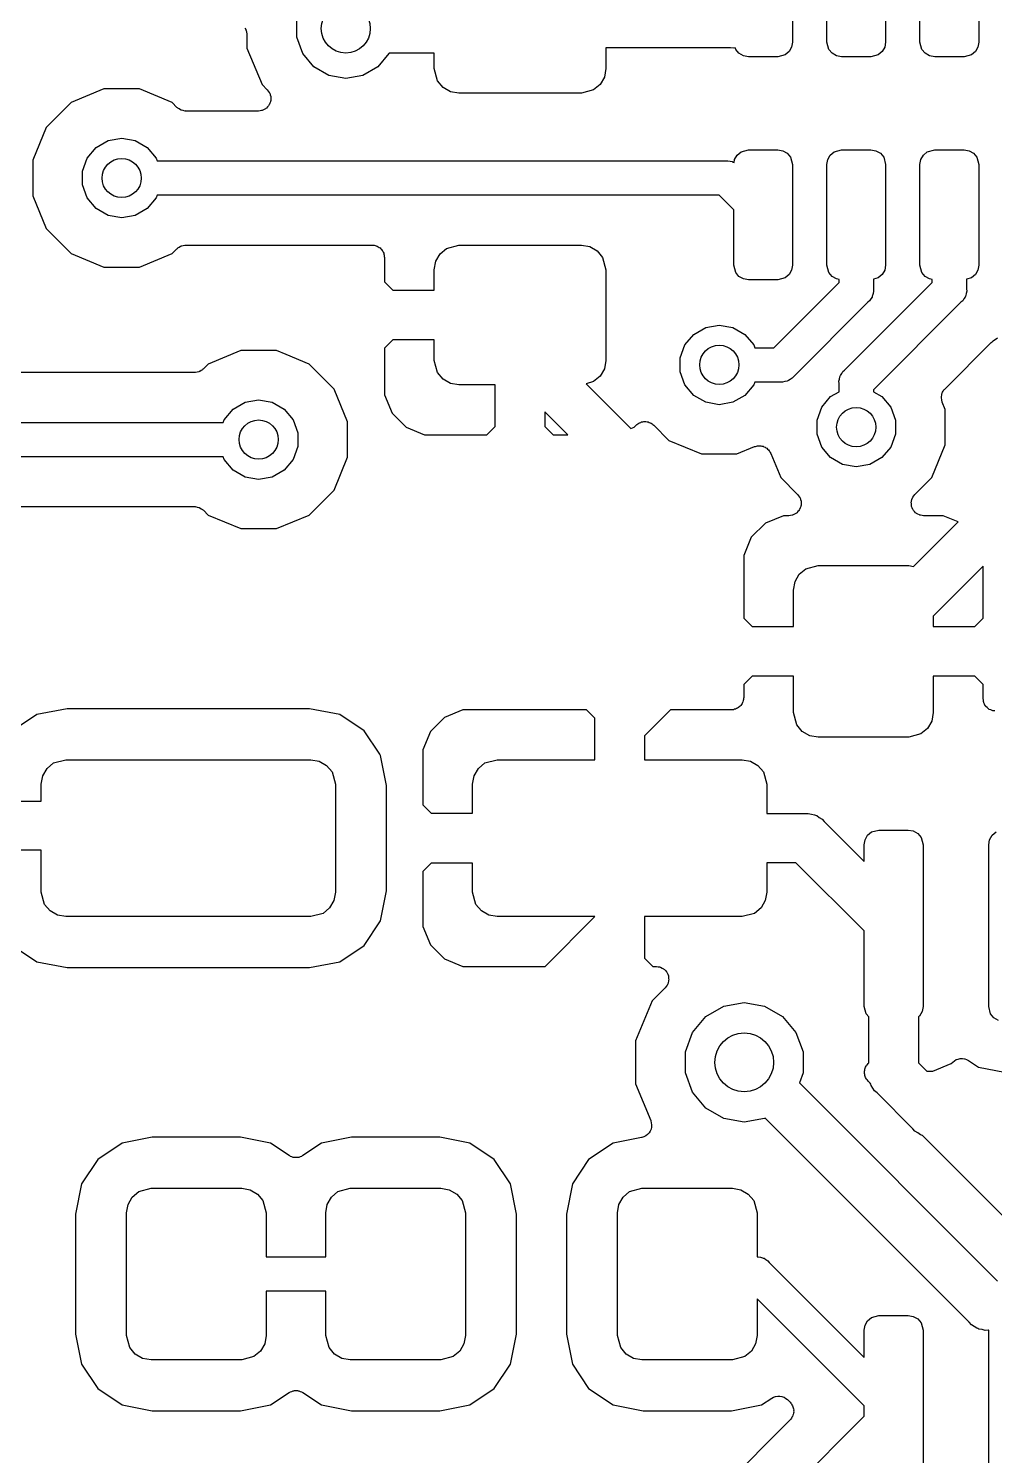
# Model space of a CAD drawing. Extents: x 51.7 to 143, y -96 to -37.9.
# Drawn here: x 69.15 to 79.01, y -81.48 to -66.93 of the extents above; entities that cross this region are included whole.
import ezdxf

# ---------------------------------------------------------------- set-up
doc = ezdxf.new("R2010")
doc.units = 0
doc.header["$MEASUREMENT"] = 0
doc.layers.add('BLACK', color=7, linetype='CONTINUOUS')

msp = doc.modelspace()

# ---------------------------------------------------------------- linework, layer by layer
at = {"layer": 'BLACK', "linetype": 'CONTINUOUS'}
for p, q in [((77.297, -67.066), (77.297, -66.041)), ((77.897, -66.041), (77.897, -67.066)), ((78.247, -67.066), (78.247, -66.041)), ((76.947, -66.5768), (76.947, -67.066)), ((78.847, -66.7285), (78.847, -67.066)), ((71.3606, -66.925), (71.3701, -66.9386)), ((71.89, -67.0172), (71.89, -66.8408)), ((71.3701, -66.9386), (71.3715, -66.944)), ((71.3715, -66.944), (71.3743, -66.9488)), ((71.3743, -66.9488), (71.3772, -66.9651)), ((71.3772, -66.9651), (71.3815, -66.9812)), ((71.3815, -66.9812), (71.381, -66.9867)), ((71.381, -66.9867), (71.382, -66.9922)), ((71.382, -66.9922), (71.382, -67.1295)), ((71.9503, -67.1829), (71.89, -67.0172)), ((76.947, -67.066), (76.938, -67.1173)), ((77.3171, -67.141), (77.297, -67.066)), ((77.897, -67.066), (77.888, -67.1173)), ((78.2671, -67.141), (78.247, -67.066)), ((78.847, -67.066), (78.838, -67.1173)), ((71.382, -67.1295), (71.5355, -67.5)), ((72.0636, -67.3179), (71.9503, -67.1829)), ((72.8297, -67.1829), (72.7164, -67.3179)), ((72.8311, -67.179), (72.8297, -67.1829)), ((73.293, -67.179), (72.8311, -67.179)), ((73.293, -67.3375), (73.293, -67.179)), ((76.3146, -67.125), (75.043, -67.125)), ((75.043, -67.125), (75.043, -67.3375)), ((76.3476, -67.1279), (76.3146, -67.125)), ((76.3625, -67.1239), (76.3476, -67.1279)), ((76.3671, -67.141), (76.3625, -67.1239)), ((76.4006, -67.1809), (76.3671, -67.141)), ((76.4457, -67.207), (76.4006, -67.1809)), ((76.497, -67.216), (76.4457, -67.207)), ((76.797, -67.216), (76.497, -67.216)), ((76.872, -67.1959), (76.797, -67.216)), ((76.9119, -67.1624), (76.872, -67.1959)), ((76.938, -67.1173), (76.9119, -67.1624)), ((77.3506, -67.1809), (77.3171, -67.141)), ((77.3957, -67.207), (77.3506, -67.1809)), ((77.447, -67.216), (77.3957, -67.207)), ((77.747, -67.216), (77.447, -67.216)), ((77.822, -67.1959), (77.747, -67.216)), ((77.8619, -67.1624), (77.822, -67.1959)), ((77.888, -67.1173), (77.8619, -67.1624)), ((78.3006, -67.1809), (78.2671, -67.141)), ((78.3457, -67.207), (78.3006, -67.1809)), ((78.397, -67.216), (78.3457, -67.207)), ((78.697, -67.216), (78.397, -67.216)), ((78.772, -67.1959), (78.697, -67.216)), ((78.8119, -67.1624), (78.772, -67.1959)), ((78.838, -67.1173), (78.8119, -67.1624)), ((72.2164, -67.4061), (72.0636, -67.3179)), ((72.7164, -67.3179), (72.5636, -67.4061)), ((73.3265, -67.4625), (73.293, -67.3375)), ((75.043, -67.3375), (75.0279, -67.423)), ((71.5355, -67.5), (71.5887, -67.5532)), ((72.39, -67.4367), (72.2164, -67.4061)), ((72.5636, -67.4061), (72.39, -67.4367)), ((73.3823, -67.529), (73.3265, -67.4625)), ((74.9845, -67.4982), (74.918, -67.554)), ((75.0279, -67.423), (74.9845, -67.4982)), ((69.9234, -67.545), (69.5897, -67.6832)), ((70.2846, -67.545), (69.9234, -67.545)), ((70.6183, -67.6832), (70.2846, -67.545)), ((71.5887, -67.5532), (71.5982, -67.5668)), ((71.5982, -67.5668), (71.6089, -67.5795)), ((71.6089, -67.5795), (71.6108, -67.5847)), ((71.6108, -67.5847), (71.614, -67.5893)), ((71.614, -67.5893), (71.6183, -67.6054)), ((71.6183, -67.6054), (71.6239, -67.6209)), ((71.6239, -67.6209), (71.6239, -67.6265)), ((71.6239, -67.6265), (71.6254, -67.6319)), ((71.6254, -67.6319), (71.6239, -67.6485)), ((71.6239, -67.6485), (71.6239, -67.6651)), ((73.4575, -67.5724), (73.3823, -67.529)), ((73.543, -67.5875), (73.4575, -67.5724)), ((74.793, -67.5875), (73.543, -67.5875)), ((74.918, -67.554), (74.793, -67.5875)), ((69.5897, -67.6832), (69.3342, -67.9387)), ((70.6679, -67.7328), (70.6183, -67.6832)), ((70.6725, -67.736), (70.6679, -67.7328)), ((70.6761, -67.7403), (70.6725, -67.736)), ((70.6904, -67.7486), (70.6761, -67.7403)), ((70.704, -67.7581), (70.6904, -67.7486)), ((70.7094, -67.7595), (70.704, -67.7581)), ((70.7143, -67.7623), (70.7094, -67.7595)), ((70.7306, -67.7652), (70.7143, -67.7623)), ((70.7466, -67.7695), (70.7306, -67.7652)), ((70.7522, -67.769), (70.7466, -67.7695)), ((70.7577, -67.77), (70.7522, -67.769)), ((71.4989, -67.77), (70.7577, -67.77)), ((71.5152, -67.7671), (71.4989, -67.77)), ((71.5317, -67.7657), (71.5152, -67.7671)), ((71.5368, -67.7633), (71.5317, -67.7657)), ((71.5423, -67.7623), (71.5368, -67.7633)), ((71.5567, -67.754), (71.5423, -67.7623)), ((71.5717, -67.747), (71.5567, -67.754)), ((71.5757, -67.7431), (71.5717, -67.747)), ((71.5805, -67.7403), (71.5757, -67.7431)), ((71.5912, -67.7276), (71.5805, -67.7403)), ((71.6029, -67.7158), (71.5912, -67.7276)), ((71.6053, -67.7108), (71.6029, -67.7158)), ((71.6089, -67.7065), (71.6053, -67.7108)), ((71.6145, -67.6909), (71.6089, -67.7065)), ((71.6215, -67.6759), (71.6145, -67.6909)), ((71.622, -67.6703), (71.6215, -67.6759)), ((71.6239, -67.6651), (71.622, -67.6703)), ((69.3342, -67.9387), (69.196, -68.2724)), ((69.8429, -68.1419), (69.9651, -68.0713)), ((69.9651, -68.0713), (70.104, -68.0468)), ((70.104, -68.0468), (70.2429, -68.0713)), ((70.2429, -68.0713), (70.3651, -68.1419)), ((69.7522, -68.2499), (69.8429, -68.1419)), ((70.3651, -68.1419), (70.4558, -68.2499)), ((76.356, -68.2647), (76.3821, -68.2196)), ((76.3821, -68.2196), (76.422, -68.1861)), ((76.422, -68.1861), (76.497, -68.166)), ((76.497, -68.166), (76.797, -68.166)), ((76.797, -68.166), (76.8483, -68.175)), ((76.8483, -68.175), (76.8934, -68.2011)), ((76.8934, -68.2011), (76.9269, -68.241)), ((77.306, -68.2647), (77.3321, -68.2196)), ((77.3321, -68.2196), (77.372, -68.1861)), ((77.372, -68.1861), (77.447, -68.166)), ((77.447, -68.166), (77.747, -68.166)), ((77.747, -68.166), (77.7983, -68.175)), ((77.7983, -68.175), (77.8434, -68.2011)), ((77.8434, -68.2011), (77.8769, -68.241)), ((78.256, -68.2647), (78.2821, -68.2196)), ((78.2821, -68.2196), (78.322, -68.1861)), ((78.322, -68.1861), (78.397, -68.166)), ((78.397, -68.166), (78.697, -68.166)), ((78.697, -68.166), (78.7483, -68.175)), ((78.7483, -68.175), (78.7934, -68.2011)), ((78.7934, -68.2011), (78.8269, -68.241)), ((69.196, -68.2724), (69.196, -68.6336)), ((69.704, -68.3825), (69.7522, -68.2499)), ((69.704, -68.5235), (69.704, -68.3825)), ((70.4558, -68.2499), (70.466, -68.278)), ((70.466, -68.278), (76.2639, -68.278)), ((76.2639, -68.278), (76.287, -68.276)), ((76.287, -68.276), (76.3094, -68.282)), ((76.3094, -68.282), (76.3323, -68.286)), ((76.3323, -68.286), (76.3391, -68.2899)), ((76.3391, -68.2899), (76.3466, -68.292)), ((76.3466, -68.292), (76.3507, -68.2948)), ((76.3507, -68.2948), (76.356, -68.2647)), ((76.9269, -68.241), (76.947, -68.316)), ((76.947, -68.316), (76.947, -69.341)), ((77.297, -68.316), (77.306, -68.2647)), ((77.297, -69.341), (77.297, -68.316)), ((77.8769, -68.241), (77.897, -68.316)), ((77.897, -68.316), (77.897, -69.341)), ((78.247, -68.316), (78.256, -68.2647)), ((78.247, -69.341), (78.247, -68.316)), ((78.8269, -68.241), (78.847, -68.316)), ((78.847, -68.316), (78.847, -69.341)), ((69.7522, -68.6561), (69.704, -68.5235)), ((69.196, -68.6336), (69.3342, -68.9673)), ((69.8429, -68.7641), (69.7522, -68.6561)), ((70.4558, -68.6561), (70.3651, -68.7641)), ((70.466, -68.628), (70.4558, -68.6561)), ((76.199, -68.628), (70.466, -68.628)), ((76.347, -68.776), (76.199, -68.628)), ((69.9651, -68.8347), (69.8429, -68.7641)), ((70.3651, -68.7641), (70.2429, -68.8347)), ((76.347, -69.341), (76.347, -68.776)), ((70.104, -68.8592), (69.9651, -68.8347)), ((70.2429, -68.8347), (70.104, -68.8592)), ((69.3342, -68.9673), (69.5897, -69.2228)), ((69.5897, -69.2228), (69.9234, -69.361)), ((70.2846, -69.361), (70.6183, -69.2228)), ((70.6183, -69.2228), (70.6679, -69.1732)), ((70.6679, -69.1732), (70.6725, -69.17)), ((70.6725, -69.17), (70.6761, -69.1657)), ((70.6761, -69.1657), (70.6904, -69.1574)), ((70.6904, -69.1574), (70.704, -69.1479)), ((70.704, -69.1479), (70.7094, -69.1465)), ((70.7094, -69.1465), (70.7143, -69.1437)), ((70.7143, -69.1437), (70.7306, -69.1408)), ((70.7306, -69.1408), (70.7466, -69.1365)), ((70.7466, -69.1365), (70.7522, -69.137)), ((70.7522, -69.137), (70.7577, -69.136)), ((70.7577, -69.136), (72.658, -69.136)), ((72.658, -69.136), (72.6689, -69.1379)), ((72.6689, -69.1379), (72.6801, -69.1379)), ((72.6801, -69.1379), (72.6905, -69.1417)), ((72.6905, -69.1417), (72.7014, -69.1437)), ((72.7014, -69.1437), (72.7111, -69.1492)), ((72.7111, -69.1492), (72.7215, -69.153)), ((72.7215, -69.153), (72.73, -69.1602)), ((72.73, -69.1602), (72.7396, -69.1657)), ((72.7396, -69.1657), (72.7468, -69.1742)), ((72.7468, -69.1742), (72.7553, -69.1814)), ((72.7553, -69.1814), (72.7608, -69.191)), ((72.7608, -69.191), (72.768, -69.1995)), ((72.768, -69.1995), (72.7718, -69.2099)), ((72.7718, -69.2099), (72.7773, -69.2196)), ((72.7773, -69.2196), (72.7793, -69.2305)), ((72.7793, -69.2305), (72.7831, -69.2409)), ((72.7831, -69.2409), (72.7831, -69.2521)), ((72.7831, -69.2521), (72.785, -69.263)), ((73.3081, -69.302), (73.3515, -69.2268)), ((73.3515, -69.2268), (73.418, -69.171)), ((73.418, -69.171), (73.543, -69.1375)), ((73.543, -69.1375), (74.793, -69.1375)), ((74.793, -69.1375), (74.8785, -69.1526)), ((74.8785, -69.1526), (74.9537, -69.196)), ((74.9537, -69.196), (75.0095, -69.2625)), ((69.9234, -69.361), (70.2846, -69.361)), ((72.785, -69.263), (72.785, -69.5116)), ((73.293, -69.3875), (73.3081, -69.302)), ((73.293, -69.596), (73.293, -69.3875)), ((75.0095, -69.2625), (75.043, -69.3875)), ((75.043, -69.3875), (75.043, -70.3125)), ((76.3671, -69.416), (76.347, -69.341)), ((76.938, -69.3923), (76.9119, -69.4374)), ((76.947, -69.341), (76.938, -69.3923)), ((77.3171, -69.416), (77.297, -69.341)), ((77.888, -69.3923), (77.8619, -69.4374)), ((77.897, -69.341), (77.888, -69.3923)), ((78.2671, -69.416), (78.247, -69.341)), ((78.838, -69.3923), (78.8119, -69.4374)), ((78.847, -69.341), (78.838, -69.3923)), ((72.785, -69.5116), (72.8694, -69.596)), ((76.4006, -69.4559), (76.3671, -69.416)), ((76.4457, -69.482), (76.4006, -69.4559)), ((76.497, -69.491), (76.4457, -69.482)), ((76.797, -69.491), (76.497, -69.491)), ((76.7575, -70.183), (77.422, -69.5185)), ((76.872, -69.4709), (76.797, -69.491)), ((76.9119, -69.4374), (76.872, -69.4709)), ((77.3506, -69.4559), (77.3171, -69.416)), ((77.3957, -69.482), (77.3506, -69.4559)), ((77.422, -69.4866), (77.3957, -69.482)), ((77.422, -69.5185), (77.422, -69.4866)), ((77.4787, -70.4119), (78.372, -69.5185)), ((77.822, -69.4709), (77.772, -69.4843)), ((77.772, -69.4843), (77.772, -69.5834)), ((77.8619, -69.4374), (77.822, -69.4709)), ((78.3006, -69.4559), (78.2671, -69.416)), ((78.3457, -69.482), (78.3006, -69.4559)), ((78.372, -69.4866), (78.3457, -69.482)), ((78.372, -69.5185), (78.372, -69.4866)), ((78.772, -69.4709), (78.722, -69.4843)), ((78.722, -69.4843), (78.722, -69.5834)), ((78.8119, -69.4374), (78.772, -69.4709)), ((72.8694, -69.596), (73.293, -69.596)), ((77.7447, -69.6851), (77.7331, -69.7052)), ((77.758, -69.6661), (77.7447, -69.6851)), ((77.7601, -69.6585), (77.758, -69.6661)), ((77.764, -69.6518), (77.7601, -69.6585)), ((77.768, -69.6289), (77.764, -69.6518)), ((77.774, -69.6065), (77.768, -69.6289)), ((77.772, -69.5834), (77.774, -69.6065)), ((78.6947, -69.6851), (78.6831, -69.7052)), ((78.7081, -69.6661), (78.6947, -69.6851)), ((78.7101, -69.6585), (78.7081, -69.6661)), ((78.714, -69.6518), (78.7101, -69.6585)), ((78.718, -69.6289), (78.714, -69.6518)), ((78.724, -69.6065), (78.718, -69.6289)), ((78.722, -69.5834), (78.724, -69.6065)), ((77.7153, -69.7201), (76.9591, -70.4763)), ((77.7331, -69.7052), (77.7153, -69.7201)), ((78.6653, -69.7201), (77.772, -70.6135)), ((78.6831, -69.7052), (78.6653, -69.7201)), ((75.9389, -70.0469), (76.0611, -69.9763)), ((76.0611, -69.9763), (76.2, -69.9518)), ((76.2, -69.9518), (76.3389, -69.9763)), ((76.3389, -69.9763), (76.4611, -70.0469)), ((72.8694, -70.104), (72.785, -70.1884)), ((73.293, -70.104), (72.8694, -70.104)), ((73.293, -70.3125), (73.293, -70.104)), ((75.8482, -70.1549), (75.9389, -70.0469)), ((76.4611, -70.0469), (76.5518, -70.1549)), ((78.9735, -70.1304), (78.9838, -70.1232)), ((78.9838, -70.1232), (78.9928, -70.1146)), ((78.9928, -70.1146), (79.0394, -70.0834)), ((71.3204, -70.212), (70.9867, -70.3502)), ((71.6816, -70.212), (71.3204, -70.212)), ((71.7808, -70.2531), (71.6816, -70.212)), ((72.0153, -70.3502), (71.7808, -70.2531)), ((71.7808, -70.2531), (71.7808, -70.2531)), ((72.785, -70.1884), (72.785, -70.6635)), ((75.8, -70.2875), (75.8482, -70.1549)), ((76.5518, -70.1549), (76.562, -70.183)), ((76.562, -70.183), (76.7575, -70.183)), ((78.5025, -70.6014), (78.9735, -70.1304)), ((70.9146, -70.4156), (70.901, -70.4251)), ((70.9289, -70.4073), (70.9146, -70.4156)), ((70.9325, -70.403), (70.9289, -70.4073)), ((70.9371, -70.3998), (70.9325, -70.403)), ((70.9867, -70.3502), (70.9371, -70.3998)), ((72.2708, -70.6057), (72.0153, -70.3502)), ((73.3265, -70.4375), (73.293, -70.3125)), ((75.0279, -70.398), (74.9845, -70.4732)), ((75.043, -70.3125), (75.0279, -70.398)), ((75.8, -70.4285), (75.8, -70.2875)), ((77.4609, -70.4268), (77.4787, -70.4119)), ((70.8473, -70.437), (66.189, -70.437)), ((70.8528, -70.436), (70.8473, -70.437)), ((70.8584, -70.4365), (70.8528, -70.436)), ((70.8744, -70.4322), (70.8584, -70.4365)), ((70.8907, -70.4293), (70.8744, -70.4322)), ((70.8956, -70.4265), (70.8907, -70.4293)), ((70.901, -70.4251), (70.8956, -70.4265)), ((73.3823, -70.504), (73.3265, -70.4375)), ((73.4575, -70.5474), (73.3823, -70.504)), ((73.543, -70.5625), (73.4575, -70.5474)), ((73.914, -70.5625), (73.543, -70.5625)), ((73.914, -70.9861), (73.914, -70.5625)), ((74.918, -70.529), (74.8404, -70.5498)), ((74.8404, -70.5498), (75.2975, -71.0069)), ((74.9845, -70.4732), (74.918, -70.529)), ((75.8482, -70.5611), (75.8, -70.4285)), ((75.9389, -70.6691), (75.8482, -70.5611)), ((76.5518, -70.5611), (76.4611, -70.6691)), ((76.562, -70.533), (76.5518, -70.5611)), ((76.8224, -70.533), (76.562, -70.533)), ((76.8455, -70.535), (76.8224, -70.533)), ((76.8679, -70.529), (76.8455, -70.535)), ((76.8908, -70.525), (76.8679, -70.529)), ((76.8975, -70.5211), (76.8908, -70.525)), ((76.9051, -70.519), (76.8975, -70.5211)), ((76.9241, -70.5057), (76.9051, -70.519)), ((76.9442, -70.4941), (76.9241, -70.5057)), ((76.9591, -70.4763), (76.9442, -70.4941)), ((77.42, -70.5255), (77.426, -70.5031)), ((77.422, -70.5486), (77.42, -70.5255)), ((77.422, -70.6322), (77.422, -70.5486)), ((77.426, -70.5031), (77.43, -70.4802)), ((77.43, -70.4802), (77.4339, -70.4735)), ((77.4339, -70.4735), (77.436, -70.4659)), ((77.436, -70.4659), (77.4493, -70.4469)), ((77.4493, -70.4469), (77.4609, -70.4268)), ((72.409, -70.9394), (72.2708, -70.6057)), ((72.785, -70.6635), (72.8623, -70.8503)), ((76.0611, -70.7397), (75.9389, -70.6691)), ((76.4611, -70.6691), (76.3389, -70.7397)), ((77.2452, -70.7899), (77.3359, -70.6819)), ((77.3359, -70.6819), (77.422, -70.6322)), ((77.772, -70.6135), (77.772, -70.6322)), ((77.772, -70.6322), (77.8581, -70.6819)), ((77.8581, -70.6819), (77.9488, -70.7899)), ((78.4654, -70.6968), (78.4665, -70.6885)), ((78.4684, -70.7103), (78.4654, -70.6968)), ((78.4658, -70.6802), (78.4693, -70.6668)), ((78.4665, -70.6885), (78.4658, -70.6802)), ((78.4696, -70.7241), (78.4684, -70.7103)), ((78.4693, -70.6668), (78.4712, -70.653)), ((78.4712, -70.653), (78.475, -70.6456)), ((78.475, -70.6456), (78.4772, -70.6376)), ((78.4772, -70.6376), (78.4851, -70.6262)), ((78.4851, -70.6262), (78.4915, -70.6139)), ((78.4915, -70.6139), (78.4977, -70.6083)), ((78.4977, -70.6083), (78.5025, -70.6014)), ((71.1492, -70.9169), (71.2399, -70.8089)), ((71.2399, -70.8089), (71.3621, -70.7383)), ((71.3621, -70.7383), (71.501, -70.7138)), ((71.501, -70.7138), (71.6399, -70.7383)), ((71.6399, -70.7383), (71.7621, -70.8089)), ((71.7621, -70.8089), (71.8528, -70.9169)), ((72.8623, -70.8503), (73.0052, -70.9932)), ((74.6539, -71.0705), (74.422, -70.8386)), ((74.422, -70.8386), (74.422, -70.9861)), ((76.2, -70.7642), (76.0611, -70.7397)), ((76.3389, -70.7397), (76.2, -70.7642)), ((77.197, -70.9225), (77.2452, -70.7899)), ((77.9488, -70.7899), (77.997, -70.9225)), ((78.4731, -70.7317), (78.4696, -70.7241)), ((78.4749, -70.7398), (78.4731, -70.7317)), ((78.505, -70.8124), (78.4749, -70.7398)), ((78.505, -71.1736), (78.505, -70.8124)), ((63.0645, -70.945), (71.139, -70.945)), ((71.139, -70.945), (71.1492, -70.9169)), ((71.8528, -70.9169), (71.901, -71.0495)), ((72.409, -71.3006), (72.409, -70.9394)), ((73.0052, -70.9932), (73.192, -71.0705)), ((73.8296, -71.0705), (73.914, -70.9861)), ((74.422, -70.9861), (74.5064, -71.0705)), ((75.2975, -71.0069), (75.3308, -70.9932)), ((75.3308, -70.9932), (75.3511, -70.9728)), ((75.3511, -70.9728), (75.3602, -70.9664)), ((75.3602, -70.9664), (75.3681, -70.9586)), ((75.3681, -70.9586), (75.3781, -70.9539)), ((75.3781, -70.9539), (75.3872, -70.9475)), ((75.3872, -70.9475), (75.398, -70.9446)), ((75.398, -70.9446), (75.408, -70.9399)), ((75.408, -70.9399), (75.4191, -70.939)), ((75.4191, -70.939), (75.4298, -70.9361)), ((75.4298, -70.9361), (75.4409, -70.9371)), ((75.4409, -70.9371), (75.452, -70.9361)), ((75.452, -70.9361), (75.4627, -70.939)), ((75.4627, -70.939), (75.4738, -70.9399)), ((75.4738, -70.9399), (75.4838, -70.9446)), ((75.4838, -70.9446), (75.4946, -70.9475)), ((75.4946, -70.9475), (75.5037, -70.9539)), ((75.5037, -70.9539), (75.5138, -70.9586)), ((75.5138, -70.9586), (75.5216, -70.9664)), ((75.5216, -70.9664), (75.5307, -70.9728)), ((75.5307, -70.9728), (75.6857, -71.1278)), ((77.197, -71.0635), (77.197, -70.9225)), ((77.997, -70.9225), (77.997, -71.0635)), ((71.901, -71.0495), (71.901, -71.1905)), ((73.192, -71.0705), (73.8296, -71.0705)), ((74.5064, -71.0705), (74.6539, -71.0705)), ((75.6857, -71.1278), (76.0194, -71.266)), ((77.2452, -71.1961), (77.197, -71.0635)), ((77.997, -71.0635), (77.9488, -71.1961)), ((71.901, -71.1905), (71.8528, -71.3231)), ((76.0194, -71.266), (76.3806, -71.266)), ((76.3806, -71.266), (76.5592, -71.192)), ((76.5592, -71.192), (76.57, -71.1896)), ((76.57, -71.1896), (76.5803, -71.1854)), ((76.5803, -71.1854), (76.5914, -71.1849)), ((76.5914, -71.1849), (76.6022, -71.1825)), ((76.6022, -71.1825), (76.6132, -71.1839)), ((76.6132, -71.1839), (76.6243, -71.1835)), ((76.6243, -71.1835), (76.6349, -71.1868)), ((76.6349, -71.1868), (76.646, -71.1882)), ((76.646, -71.1882), (76.6558, -71.1934)), ((76.6558, -71.1934), (76.6664, -71.1967)), ((76.6664, -71.1967), (76.6752, -71.2035)), ((76.6752, -71.2035), (76.6851, -71.2086)), ((76.6851, -71.2086), (76.6926, -71.2168)), ((76.6926, -71.2168), (76.7014, -71.2236)), ((76.7014, -71.2236), (76.7074, -71.2329)), ((76.7074, -71.2329), (76.7149, -71.2411)), ((76.7149, -71.2411), (76.7191, -71.2514)), ((76.7191, -71.2514), (76.7251, -71.2608)), ((76.7251, -71.2608), (76.8272, -71.5073)), ((77.3359, -71.3041), (77.2452, -71.1961)), ((77.9488, -71.1961), (77.8581, -71.3041)), ((78.3668, -71.5073), (78.505, -71.1736)), ((71.139, -71.295), (62.9996, -71.295)), ((71.1492, -71.3231), (71.139, -71.295)), ((71.2399, -71.4311), (71.1492, -71.3231)), ((71.3621, -71.5017), (71.2399, -71.4311)), ((71.7621, -71.4311), (71.6399, -71.5017)), ((71.8528, -71.3231), (71.7621, -71.4311)), ((72.2708, -71.6343), (72.409, -71.3006)), ((77.4581, -71.3747), (77.3359, -71.3041)), ((77.597, -71.3992), (77.4581, -71.3747)), ((77.7359, -71.3747), (77.597, -71.3992)), ((77.8581, -71.3041), (77.7359, -71.3747)), ((71.501, -71.5262), (71.3621, -71.5017)), ((71.6399, -71.5017), (71.501, -71.5262)), ((76.8272, -71.5073), (76.9991, -71.6792)), ((78.1949, -71.6792), (78.3668, -71.5073)), ((72.0153, -71.8898), (72.2708, -71.6343)), ((76.9991, -71.6792), (77.0086, -71.6928)), ((77.0086, -71.6928), (77.0193, -71.7055)), ((77.0193, -71.7055), (77.0212, -71.7107)), ((77.0212, -71.7107), (77.0244, -71.7153)), ((77.0244, -71.7153), (77.0287, -71.7314)), ((78.1653, -71.7314), (78.1696, -71.7153)), ((78.1696, -71.7153), (78.1728, -71.7108)), ((78.1728, -71.7108), (78.1747, -71.7055)), ((78.1747, -71.7055), (78.1854, -71.6928)), ((78.1854, -71.6928), (78.1949, -71.6792)), ((63.0718, -71.803), (70.8473, -71.803)), ((70.8473, -71.803), (70.8528, -71.804)), ((70.8528, -71.804), (70.8584, -71.8035)), ((70.8584, -71.8035), (70.8744, -71.8078)), ((70.8744, -71.8078), (70.8907, -71.8107)), ((70.8907, -71.8107), (70.8956, -71.8135)), ((70.8956, -71.8135), (70.901, -71.8149)), ((70.901, -71.8149), (70.9146, -71.8244)), ((70.9146, -71.8244), (70.9289, -71.8327)), ((70.9289, -71.8327), (70.9325, -71.837)), ((70.9325, -71.837), (70.9371, -71.8402)), ((70.9371, -71.8402), (70.9867, -71.8898)), ((76.9821, -71.873), (76.9671, -71.88)), ((76.9861, -71.8691), (76.9821, -71.873)), ((76.9909, -71.8663), (76.9861, -71.8691)), ((77.0016, -71.8536), (76.9909, -71.8663)), ((77.0133, -71.8418), (77.0016, -71.8536)), ((77.0157, -71.8368), (77.0133, -71.8418)), ((77.0193, -71.8325), (77.0157, -71.8368)), ((77.0249, -71.8169), (77.0193, -71.8325)), ((77.032, -71.8019), (77.0249, -71.8169)), ((77.0287, -71.7314), (77.0344, -71.7469)), ((77.0324, -71.7963), (77.032, -71.8019)), ((77.0344, -71.7911), (77.0324, -71.7963)), ((77.0344, -71.7469), (77.0344, -71.7525)), ((77.0344, -71.7525), (77.0358, -71.7579)), ((77.0358, -71.7579), (77.0344, -71.7745)), ((77.0344, -71.7745), (77.0344, -71.7911)), ((78.1582, -71.7579), (78.1596, -71.7525)), ((78.1596, -71.7745), (78.1582, -71.7579)), ((78.1596, -71.7469), (78.1653, -71.7314)), ((78.1596, -71.7525), (78.1596, -71.7469)), ((78.1596, -71.7911), (78.1596, -71.7745)), ((78.1616, -71.7963), (78.1596, -71.7911)), ((78.162, -71.8019), (78.1616, -71.7963)), ((78.169, -71.8169), (78.162, -71.8019)), ((78.1747, -71.8325), (78.169, -71.8169)), ((78.1783, -71.8368), (78.1747, -71.8325)), ((78.1807, -71.8418), (78.1783, -71.8368)), ((78.1924, -71.8536), (78.1807, -71.8418)), ((78.2031, -71.8663), (78.1924, -71.8536)), ((78.2079, -71.8691), (78.2031, -71.8663)), ((78.2119, -71.873), (78.2079, -71.8691)), ((78.2269, -71.88), (78.2119, -71.873)), ((70.9867, -71.8898), (71.3204, -72.028)), ((71.6816, -72.028), (72.0153, -71.8898)), ((76.6697, -71.9733), (76.5268, -72.1162)), ((76.8565, -71.896), (76.6697, -71.9733)), ((76.9093, -71.896), (76.8565, -71.896)), ((76.9256, -71.8931), (76.9093, -71.896)), ((76.9422, -71.8917), (76.9256, -71.8931)), ((76.9472, -71.8893), (76.9422, -71.8917)), ((76.9527, -71.8883), (76.9472, -71.8893)), ((76.9671, -71.88), (76.9527, -71.8883)), ((78.1826, -72.4128), (78.6362, -71.9592)), ((78.2413, -71.8883), (78.2269, -71.88)), ((78.2468, -71.8893), (78.2413, -71.8883)), ((78.2518, -71.8917), (78.2468, -71.8893)), ((78.2684, -71.8931), (78.2518, -71.8917)), ((78.2847, -71.896), (78.2684, -71.8931)), ((78.4835, -71.896), (78.2847, -71.896)), ((78.6362, -71.9592), (78.4835, -71.896)), ((71.3204, -72.028), (71.6816, -72.028)), ((76.5268, -72.1162), (76.4495, -72.303)), ((76.4495, -72.303), (76.4495, -72.9406)), ((77.016, -72.4933), (77.0825, -72.4375)), ((77.0825, -72.4375), (77.2075, -72.404)), ((77.2075, -72.404), (78.1325, -72.404)), ((78.1325, -72.404), (78.1826, -72.4128)), ((78.8905, -72.4121), (78.3825, -72.9201)), ((78.8905, -72.9406), (78.8905, -72.4121)), ((76.9575, -72.654), (76.9726, -72.5685)), ((76.9726, -72.5685), (77.016, -72.4933)), ((76.9575, -73.025), (76.9575, -72.654)), ((76.4495, -72.9406), (76.5339, -73.025)), ((76.5339, -73.025), (76.9575, -73.025)), ((78.3825, -72.9201), (78.3825, -73.025)), ((78.3825, -73.025), (78.8061, -73.025)), ((78.8061, -73.025), (78.8905, -72.9406)), ((76.5339, -73.533), (76.4495, -73.6174)), ((76.4495, -73.6174), (76.4495, -73.749)), ((76.9575, -73.533), (76.5339, -73.533)), ((76.9575, -73.904), (76.9575, -73.533)), ((78.8061, -73.533), (78.3825, -73.533)), ((78.3825, -73.533), (78.3825, -73.904)), ((78.8905, -73.6174), (78.8061, -73.533)), ((78.8905, -73.761), (78.8905, -73.6174)), ((76.4495, -73.749), (76.4476, -73.7599)), ((76.4476, -73.7599), (76.4476, -73.7711)), ((78.8934, -73.7773), (78.8905, -73.761)), ((69.5465, -73.8636), (69.2401, -73.9245)), ((72.0215, -73.8636), (69.5465, -73.8636)), ((72.3279, -73.9245), (72.0215, -73.8636)), ((73.583, -73.876), (73.3962, -73.9533)), ((74.8456, -73.876), (73.583, -73.876)), ((74.93, -73.9604), (74.8456, -73.876)), ((75.7026, -73.876), (75.438, -74.1406)), ((76.3225, -73.876), (75.7026, -73.876)), ((76.3334, -73.8741), (76.3225, -73.876)), ((76.3446, -73.8741), (76.3334, -73.8741)), ((76.355, -73.8703), (76.3446, -73.8741)), ((76.3659, -73.8683), (76.355, -73.8703)), ((76.3756, -73.8628), (76.3659, -73.8683)), ((76.386, -73.859), (76.3756, -73.8628)), ((76.3945, -73.8518), (76.386, -73.859)), ((76.4041, -73.8463), (76.3945, -73.8518)), ((76.4113, -73.8378), (76.4041, -73.8463)), ((76.4198, -73.8306), (76.4113, -73.8378)), ((76.4253, -73.821), (76.4198, -73.8306)), ((76.4325, -73.8125), (76.4253, -73.821)), ((76.4363, -73.8021), (76.4325, -73.8125)), ((76.4418, -73.7924), (76.4363, -73.8021)), ((76.4438, -73.7815), (76.4418, -73.7924)), ((76.4476, -73.7711), (76.4438, -73.7815)), ((76.991, -74.029), (76.9575, -73.904)), ((78.3825, -73.904), (78.3674, -73.9895)), ((78.8948, -73.7939), (78.8934, -73.7773)), ((78.8972, -73.7989), (78.8948, -73.7939)), ((78.8982, -73.8044), (78.8972, -73.7989)), ((78.9065, -73.8188), (78.8982, -73.8044)), ((78.9135, -73.8338), (78.9065, -73.8188)), ((78.9174, -73.8378), (78.9135, -73.8338)), ((78.9202, -73.8426), (78.9174, -73.8378)), ((78.9329, -73.8533), (78.9202, -73.8426)), ((78.9447, -73.865), (78.9329, -73.8533)), ((78.9497, -73.8674), (78.9447, -73.865)), ((78.954, -73.871), (78.9497, -73.8674)), ((78.9696, -73.8766), (78.954, -73.871)), ((78.9846, -73.8837), (78.9696, -73.8766)), ((78.9902, -73.8841), (78.9846, -73.8837)), ((78.9954, -73.8861), (78.9902, -73.8841)), ((79.012, -73.8861), (78.9954, -73.8861)), ((69.2401, -73.9245), (68.991, -74.091)), ((72.577, -74.091), (72.3279, -73.9245)), ((73.3962, -73.9533), (73.2533, -74.0962)), ((74.93, -74.384), (74.93, -73.9604)), ((77.0468, -74.0955), (76.991, -74.029)), ((78.3674, -73.9895), (78.324, -74.0647)), ((72.7356, -74.3282), (72.577, -74.091)), ((73.2533, -74.0962), (73.176, -74.283)), ((75.438, -74.1406), (75.438, -74.384)), ((77.122, -74.1389), (77.0468, -74.0955)), ((77.2075, -74.154), (77.122, -74.1389)), ((78.1325, -74.154), (77.2075, -74.154)), ((78.2575, -74.1205), (78.1325, -74.154)), ((78.324, -74.0647), (78.2575, -74.1205)), ((72.7435, -74.3401), (72.7356, -74.3282)), ((72.7356, -74.3282), (72.7356, -74.3282)), ((72.8044, -74.6465), (72.7435, -74.3401)), ((73.176, -74.283), (73.176, -74.8456)), ((69.2991, -74.5485), (69.3425, -74.4733)), ((69.3425, -74.4733), (69.409, -74.4175)), ((69.409, -74.4175), (69.534, -74.384)), ((69.534, -74.384), (72.034, -74.384)), ((72.034, -74.384), (72.1195, -74.3991)), ((72.1195, -74.3991), (72.1947, -74.4425)), ((72.1947, -74.4425), (72.2505, -74.509)), ((73.6991, -74.5485), (73.7425, -74.4733)), ((73.7425, -74.4733), (73.809, -74.4175)), ((73.809, -74.4175), (73.934, -74.384)), ((73.934, -74.384), (74.93, -74.384)), ((75.438, -74.384), (76.434, -74.384)), ((76.434, -74.384), (76.5195, -74.3991)), ((76.5195, -74.3991), (76.5947, -74.4425)), ((76.5947, -74.4425), (76.6505, -74.509)), ((69.284, -74.634), (69.2991, -74.5485)), ((69.284, -74.807), (69.284, -74.634)), ((72.2505, -74.509), (72.284, -74.634)), ((72.284, -74.634), (72.284, -75.734)), ((73.684, -74.634), (73.6991, -74.5485)), ((73.684, -74.93), (73.684, -74.634)), ((76.6505, -74.509), (76.684, -74.634)), ((76.684, -74.634), (76.684, -74.934)), ((72.8044, -75.7215), (72.8044, -74.6465)), ((67.7511, -74.807), (69.284, -74.807)), ((73.176, -74.8456), (73.2604, -74.93)), ((73.2604, -74.93), (73.684, -74.93)), ((76.684, -74.934), (77.0751, -74.934)), ((77.0751, -74.934), (77.1081, -74.9311)), ((77.1081, -74.9311), (77.1402, -74.9397)), ((77.1402, -74.9397), (77.1728, -74.9455)), ((77.1728, -74.9455), (77.1825, -74.951)), ((77.1825, -74.951), (77.1933, -74.9539)), ((77.1933, -74.9539), (77.2204, -74.9729)), ((77.2204, -74.9729), (77.2492, -74.9895)), ((77.2492, -74.9895), (77.2705, -75.0149)), ((77.2705, -75.0149), (77.678, -75.4224)), ((77.678, -75.251), (77.687, -75.1997)), ((77.687, -75.1997), (77.7131, -75.1546)), ((77.7131, -75.1546), (77.753, -75.1211)), ((77.753, -75.1211), (77.828, -75.101)), ((77.828, -75.101), (78.128, -75.101)), ((78.128, -75.101), (78.1793, -75.11)), ((78.1793, -75.11), (78.2244, -75.1361)), ((78.2244, -75.1361), (78.2579, -75.176)), ((78.2579, -75.176), (78.278, -75.251)), ((78.948, -75.251), (78.957, -75.1997)), ((78.957, -75.1997), (78.9831, -75.1546)), ((78.9831, -75.1546), (79.023, -75.1211)), ((69.284, -75.307), (67.7511, -75.307)), ((69.284, -75.734), (69.284, -75.307)), ((77.678, -75.4224), (77.678, -75.251)), ((78.278, -75.251), (78.278, -76.901)), ((78.948, -76.901), (78.948, -75.251)), ((73.2604, -75.438), (73.176, -75.5224)), ((73.684, -75.438), (73.2604, -75.438)), ((73.684, -75.734), (73.684, -75.438)), ((76.9824, -75.434), (76.684, -75.434)), ((76.684, -75.434), (76.684, -75.734)), ((77.678, -76.1296), (76.9824, -75.434)), ((73.176, -75.5224), (73.176, -76.085)), ((69.3175, -75.859), (69.284, -75.734)), ((72.284, -75.734), (72.2689, -75.8195)), ((72.7435, -76.0279), (72.8044, -75.7215)), ((73.7175, -75.859), (73.684, -75.734)), ((76.684, -75.734), (76.6689, -75.8195)), ((69.3733, -75.9255), (69.3175, -75.859)), ((69.4485, -75.9689), (69.3733, -75.9255)), ((72.2255, -75.8947), (72.159, -75.9505)), ((72.2689, -75.8195), (72.2255, -75.8947)), ((73.7733, -75.9255), (73.7175, -75.859)), ((73.8485, -75.9689), (73.7733, -75.9255)), ((76.6255, -75.8947), (76.559, -75.9505)), ((76.6689, -75.8195), (76.6255, -75.8947)), ((69.534, -75.984), (69.4485, -75.9689)), ((72.034, -75.984), (69.534, -75.984)), ((72.159, -75.9505), (72.034, -75.984)), ((72.577, -76.277), (72.7435, -76.0279)), ((73.176, -76.085), (73.2533, -76.2718)), ((73.934, -75.984), (73.8485, -75.9689)), ((74.93, -75.984), (73.934, -75.984)), ((74.4224, -76.492), (74.93, -75.9844)), ((74.93, -75.9844), (74.93, -75.984)), ((76.434, -75.984), (75.438, -75.984)), ((75.438, -75.984), (75.438, -76.4076)), ((76.559, -75.9505), (76.434, -75.984)), ((77.678, -76.901), (77.678, -76.1296)), ((68.991, -76.277), (69.2401, -76.4435)), ((72.3279, -76.4435), (72.577, -76.277)), ((73.2533, -76.2718), (73.3962, -76.4147)), ((69.2401, -76.4435), (69.5465, -76.5044)), ((69.5465, -76.5044), (72.0215, -76.5044)), ((72.0215, -76.5044), (72.3279, -76.4435)), ((73.3962, -76.4147), (73.583, -76.492)), ((73.583, -76.492), (74.4224, -76.492)), ((75.438, -76.4076), (75.5224, -76.492)), ((75.5224, -76.492), (75.5584, -76.492)), ((75.5584, -76.492), (75.5748, -76.4949)), ((75.5748, -76.4949), (75.5913, -76.4963)), ((75.5913, -76.4963), (75.5964, -76.4987)), ((75.5964, -76.4987), (75.6019, -76.4997)), ((75.6019, -76.4997), (75.6163, -76.508)), ((75.6163, -76.508), (75.6313, -76.515)), ((75.6313, -76.515), (75.6352, -76.5189)), ((75.6352, -76.5189), (75.6401, -76.5217)), ((75.6401, -76.5217), (75.6507, -76.5344)), ((75.6507, -76.5344), (75.6625, -76.5462)), ((75.6625, -76.5462), (75.6648, -76.5512)), ((75.6648, -76.5512), (75.6684, -76.5555)), ((75.6684, -76.5555), (75.6741, -76.5711)), ((75.6735, -76.6727), (75.6703, -76.6772)), ((75.6778, -76.6566), (75.6735, -76.6727)), ((75.6741, -76.5711), (75.6811, -76.5861)), ((75.6835, -76.6411), (75.6778, -76.6566)), ((75.6811, -76.5861), (75.6816, -76.5917)), ((75.6816, -76.5917), (75.6835, -76.5969)), ((75.6835, -76.5969), (75.6835, -76.6135)), ((75.6835, -76.6135), (75.685, -76.6301)), ((75.685, -76.6301), (75.6835, -76.6355)), ((75.6835, -76.6355), (75.6835, -76.6411)), ((75.6482, -76.7088), (75.5147, -76.8424)), ((75.6578, -76.6952), (75.6482, -76.7088)), ((75.6684, -76.6825), (75.6578, -76.6952)), ((75.6703, -76.6772), (75.6684, -76.6825)), ((75.5147, -76.8424), (75.346, -77.2496)), ((76.0624, -77.0033), (76.2456, -76.8975)), ((76.2456, -76.8975), (76.454, -76.8607)), ((76.454, -76.8607), (76.6624, -76.8975)), ((76.6624, -76.8975), (76.8456, -77.0033)), ((77.6981, -76.976), (77.678, -76.901)), ((78.269, -76.9523), (78.2429, -76.9974)), ((78.278, -76.901), (78.269, -76.9523)), ((78.9681, -76.976), (78.948, -76.901)), ((75.9264, -77.1654), (76.0624, -77.0033)), ((76.8456, -77.0033), (76.9816, -77.1654)), ((77.724, -77.0069), (77.6981, -76.976)), ((77.724, -77.4746), (77.724, -77.0069)), ((78.2429, -76.9974), (78.232, -77.0066)), ((78.232, -77.0066), (78.232, -77.4746)), ((79.0016, -77.0159), (78.9681, -76.976)), ((79.0467, -77.042), (79.0016, -77.0159)), ((75.346, -77.2496), (75.346, -77.6904)), ((75.854, -77.3642), (75.9264, -77.1654)), ((76.9816, -77.1654), (77.054, -77.3642)), ((75.854, -77.5758), (75.854, -77.3642)), ((77.054, -77.3642), (77.054, -77.5758)), ((77.6833, -77.5495), (77.6842, -77.5385)), ((77.6842, -77.5385), (77.6889, -77.5284)), ((77.6889, -77.5284), (77.6918, -77.5177)), ((77.6918, -77.5177), (77.6982, -77.5086)), ((77.6982, -77.5086), (77.7029, -77.4985)), ((77.7029, -77.4985), (77.7107, -77.4906)), ((77.7107, -77.4906), (77.7171, -77.4815)), ((77.7171, -77.4815), (77.724, -77.4746)), ((78.232, -77.4746), (78.3164, -77.559)), ((78.379, -77.559), (78.5658, -77.4817)), ((78.5658, -77.4817), (78.581, -77.4664)), ((78.581, -77.4664), (78.598, -77.4545)), ((78.598, -77.4545), (78.6146, -77.4423)), ((78.6146, -77.4423), (78.616, -77.4419)), ((78.616, -77.4419), (78.6171, -77.4411)), ((78.6171, -77.4411), (78.6371, -77.4358)), ((78.6371, -77.4358), (78.657, -77.43)), ((78.657, -77.43), (78.6584, -77.4301)), ((78.6584, -77.4301), (78.6597, -77.4297)), ((78.6597, -77.4297), (78.6803, -77.4315)), ((78.6803, -77.4315), (78.701, -77.4328)), ((78.701, -77.4328), (78.7023, -77.4334)), ((78.7023, -77.4334), (78.7037, -77.4335)), ((78.7037, -77.4335), (78.7224, -77.4423)), ((78.7224, -77.4423), (78.7414, -77.4506)), ((78.7414, -77.4506), (78.8424, -77.5181)), ((78.8424, -77.5181), (79.1105, -77.5714)), ((75.346, -77.6904), (75.5005, -78.0634)), ((75.9264, -77.7746), (75.854, -77.5758)), ((77.054, -77.5758), (77.0165, -77.6789)), ((77.0165, -77.6789), (79.0386, -79.701)), ((77.6804, -77.5603), (77.6833, -77.5495)), ((77.6814, -77.5713), (77.6804, -77.5603)), ((77.6804, -77.5824), (77.6814, -77.5713)), ((77.6833, -77.5931), (77.6804, -77.5824)), ((77.6842, -77.6042), (77.6833, -77.5931)), ((77.6889, -77.6143), (77.6842, -77.6042)), ((77.6918, -77.625), (77.6889, -77.6143)), ((77.6982, -77.6341), (77.6918, -77.625)), ((77.7029, -77.6442), (77.6982, -77.6341)), ((77.7107, -77.652), (77.7029, -77.6442)), ((77.7171, -77.6611), (77.7107, -77.652)), ((77.7394, -77.6834), (77.7171, -77.6611)), ((77.7395, -77.6838), (77.7394, -77.6834)), ((77.745, -77.6935), (77.7395, -77.6838)), ((77.7479, -77.7043), (77.745, -77.6935)), ((78.3164, -77.559), (78.379, -77.559)), ((76.0624, -77.9367), (75.9264, -77.7746)), ((77.767, -77.7315), (77.7479, -77.7043)), ((77.7835, -77.7602), (77.767, -77.7315)), ((77.8089, -77.7815), (77.7835, -77.7602)), ((78.1745, -78.1471), (77.8089, -77.7815)), ((76.2456, -78.0425), (76.0624, -77.9367)), ((75.5005, -78.0634), (75.5008, -78.0648)), ((75.5008, -78.0648), (75.5015, -78.066)), ((75.5015, -78.066), (75.5056, -78.0863)), ((75.507, -78.1297), (75.5043, -78.1502)), ((75.5056, -78.0863), (75.51, -78.1065)), ((75.5101, -78.1092), (75.507, -78.1297)), ((75.51, -78.1065), (75.5099, -78.1078)), ((75.5099, -78.1078), (75.5101, -78.1092)), ((76.454, -78.0793), (76.2456, -78.0425)), ((76.6624, -78.0425), (76.454, -78.0793)), ((76.6691, -78.0386), (76.6624, -78.0425)), ((78.7505, -80.1201), (76.6691, -78.0386)), ((70.416, -78.2336), (70.1096, -78.2945)), ((71.316, -78.2336), (70.416, -78.2336)), ((71.6224, -78.2945), (71.316, -78.2336)), ((72.448, -78.2336), (72.1416, -78.2945)), ((73.348, -78.2336), (72.448, -78.2336)), ((73.6544, -78.2945), (73.348, -78.2336)), ((75.4079, -78.2366), (75.1166, -78.2945)), ((75.4093, -78.236), (75.4079, -78.2366)), ((75.4107, -78.236), (75.4093, -78.236)), ((75.4298, -78.2281), (75.4107, -78.236)), ((75.4491, -78.2206), (75.4298, -78.2281)), ((75.4501, -78.2196), (75.4491, -78.2206)), ((75.4514, -78.2191), (75.4501, -78.2196)), ((75.4667, -78.2051), (75.4514, -78.2191)), ((75.4822, -78.1915), (75.4667, -78.2051)), ((75.4829, -78.1903), (75.4822, -78.1915)), ((75.4839, -78.1893), (75.4829, -78.1903)), ((75.4935, -78.1709), (75.4839, -78.1893)), ((75.5034, -78.1528), (75.4935, -78.1709)), ((75.5036, -78.1514), (75.5034, -78.1528)), ((75.5043, -78.1502), (75.5036, -78.1514)), ((78.1958, -78.1725), (78.1745, -78.1471)), ((78.2245, -78.189), (78.1958, -78.1725)), ((78.2517, -78.2081), (78.2245, -78.189)), ((78.2625, -78.211), (78.2517, -78.2081)), ((78.2722, -78.2165), (78.2625, -78.211)), ((78.2726, -78.2166), (78.2722, -78.2165)), ((79.2034, -79.1475), (78.2726, -78.2166)), ((70.1096, -78.2945), (69.8605, -78.461)), ((71.8114, -78.4208), (71.6224, -78.2945)), ((71.8191, -78.4242), (71.8114, -78.4208)), ((71.9526, -78.4208), (71.9449, -78.4242)), ((72.1416, -78.2945), (71.9526, -78.4208)), ((73.9035, -78.461), (73.6544, -78.2945)), ((75.1166, -78.2945), (74.8675, -78.461)), ((69.8605, -78.461), (69.694, -78.7101)), ((71.8258, -78.4291), (71.8191, -78.4242)), ((71.8391, -78.433), (71.8258, -78.4291)), ((71.8518, -78.4386), (71.8391, -78.433)), ((71.8602, -78.4391), (71.8518, -78.4386)), ((71.8682, -78.4415), (71.8602, -78.4391)), ((71.882, -78.4406), (71.8682, -78.4415)), ((71.8958, -78.4415), (71.882, -78.4406)), ((71.9039, -78.4391), (71.8958, -78.4415)), ((71.9122, -78.4386), (71.9039, -78.4391)), ((71.9249, -78.433), (71.9122, -78.4386)), ((71.9382, -78.4291), (71.9249, -78.433)), ((71.9449, -78.4242), (71.9382, -78.4291)), ((74.07, -78.7101), (73.9035, -78.461)), ((74.8675, -78.461), (74.701, -78.7101)), ((69.694, -78.7101), (69.6331, -79.0165)), ((74.1309, -79.0165), (74.07, -78.7101)), ((74.701, -78.7101), (74.6401, -79.0165)), ((70.1686, -78.9185), (70.212, -78.8433)), ((70.212, -78.8433), (70.2785, -78.7875)), ((70.2785, -78.7875), (70.4035, -78.754)), ((70.4035, -78.754), (71.3285, -78.754)), ((71.3285, -78.754), (71.414, -78.7691)), ((71.414, -78.7691), (71.4892, -78.8125)), ((71.4892, -78.8125), (71.545, -78.879)), ((72.2006, -78.9185), (72.244, -78.8433)), ((72.244, -78.8433), (72.3105, -78.7875)), ((72.3105, -78.7875), (72.4355, -78.754)), ((72.4355, -78.754), (73.3605, -78.754)), ((73.3605, -78.754), (73.446, -78.7691)), ((73.446, -78.7691), (73.5212, -78.8125)), ((73.5212, -78.8125), (73.577, -78.879)), ((75.1756, -78.9185), (75.219, -78.8433)), ((75.219, -78.8433), (75.2855, -78.7875)), ((75.2855, -78.7875), (75.4105, -78.754)), ((75.4105, -78.754), (76.3355, -78.754)), ((76.3355, -78.754), (76.421, -78.7691)), ((76.421, -78.7691), (76.4962, -78.8125)), ((76.4962, -78.8125), (76.552, -78.879)), ((70.1535, -79.004), (70.1686, -78.9185)), ((70.1535, -80.254), (70.1535, -79.004)), ((71.545, -78.879), (71.5785, -79.004)), ((71.5785, -79.004), (71.5785, -79.454)), ((72.1855, -79.004), (72.2006, -78.9185)), ((72.1855, -79.454), (72.1855, -79.004)), ((73.577, -78.879), (73.6105, -79.004)), ((73.6105, -79.004), (73.6105, -80.254)), ((75.1605, -79.004), (75.1756, -78.9185)), ((75.1605, -80.254), (75.1605, -79.004)), ((76.552, -78.879), (76.5855, -79.004)), ((76.5855, -79.004), (76.5855, -79.4529)), ((69.6331, -79.0165), (69.6331, -80.2415)), ((74.1309, -80.2415), (74.1309, -79.0165)), ((74.6401, -79.0165), (74.6401, -80.2415)), ((71.5785, -79.454), (72.1855, -79.454)), ((76.5855, -79.4529), (76.5965, -79.452)), ((76.5965, -79.452), (76.6189, -79.458)), ((76.6189, -79.458), (76.6418, -79.462)), ((76.6418, -79.462), (76.6486, -79.4659)), ((76.6486, -79.4659), (76.6561, -79.468)), ((76.6561, -79.468), (76.6751, -79.4813)), ((76.6751, -79.4813), (76.6952, -79.4929)), ((76.6952, -79.4929), (76.7101, -79.5107)), ((76.7101, -79.5107), (77.678, -80.4785)), ((72.1855, -79.804), (71.5785, -79.804)), ((71.5785, -79.804), (71.5785, -80.254)), ((72.1855, -80.254), (72.1855, -79.804)), ((77.678, -80.9735), (76.5855, -79.881)), ((76.5855, -79.881), (76.5855, -80.254)), ((77.678, -80.201), (77.687, -80.1497)), ((77.687, -80.1497), (77.7131, -80.1046)), ((77.7131, -80.1046), (77.753, -80.0711)), ((77.753, -80.0711), (77.828, -80.051)), ((77.828, -80.051), (78.128, -80.051)), ((78.128, -80.051), (78.1793, -80.06)), ((78.1793, -80.06), (78.2244, -80.0861)), ((78.2244, -80.0861), (78.2579, -80.126)), ((78.2579, -80.126), (78.278, -80.201)), ((78.7718, -80.1455), (78.7505, -80.1201)), ((78.8005, -80.162), (78.7718, -80.1455)), ((78.8277, -80.1811), (78.8005, -80.162)), ((69.6331, -80.2415), (69.694, -80.5479)), ((70.187, -80.379), (70.1535, -80.254)), ((71.5785, -80.254), (71.5634, -80.3395)), ((72.219, -80.379), (72.1855, -80.254)), ((73.6105, -80.254), (73.5954, -80.3395)), ((74.07, -80.5479), (74.1309, -80.2415)), ((74.6401, -80.2415), (74.701, -80.5479)), ((75.194, -80.379), (75.1605, -80.254)), ((76.5855, -80.254), (76.5704, -80.3395)), ((77.678, -80.4785), (77.678, -80.201)), ((78.278, -80.201), (78.278, -81.851)), ((78.8385, -80.184), (78.8277, -80.1811)), ((78.8482, -80.1895), (78.8385, -80.184)), ((78.8808, -80.1953), (78.8482, -80.1895)), ((78.9129, -80.2039), (78.8808, -80.1953)), ((78.9459, -80.201), (78.9129, -80.2039)), ((78.948, -80.201), (78.9459, -80.201)), ((78.948, -81.851), (78.948, -80.201)), ((70.2428, -80.4455), (70.187, -80.379)), ((70.318, -80.4889), (70.2428, -80.4455)), ((71.52, -80.4147), (71.4535, -80.4705)), ((71.5634, -80.3395), (71.52, -80.4147)), ((72.2748, -80.4455), (72.219, -80.379)), ((72.35, -80.4889), (72.2748, -80.4455)), ((73.552, -80.4147), (73.4855, -80.4705)), ((73.5954, -80.3395), (73.552, -80.4147)), ((75.2498, -80.4455), (75.194, -80.379)), ((75.325, -80.4889), (75.2498, -80.4455)), ((76.527, -80.4147), (76.4605, -80.4705)), ((76.5704, -80.3395), (76.527, -80.4147)), ((69.694, -80.5479), (69.8605, -80.797)), ((70.4035, -80.504), (70.318, -80.4889)), ((71.3285, -80.504), (70.4035, -80.504)), ((71.4535, -80.4705), (71.3285, -80.504)), ((72.4355, -80.504), (72.35, -80.4889)), ((73.3605, -80.504), (72.4355, -80.504)), ((73.4855, -80.4705), (73.3605, -80.504)), ((73.9035, -80.797), (74.07, -80.5479)), ((74.701, -80.5479), (74.8675, -80.797)), ((75.4105, -80.504), (75.325, -80.4889)), ((76.3355, -80.504), (75.4105, -80.504)), ((76.4605, -80.4705), (76.3355, -80.504)), ((69.8605, -80.797), (70.1096, -80.9635)), ((71.6224, -80.9635), (71.8114, -80.8372)), ((71.8114, -80.8372), (71.8191, -80.8338)), ((71.8191, -80.8338), (71.8258, -80.8289)), ((71.8258, -80.8289), (71.8391, -80.825)), ((71.8391, -80.825), (71.8518, -80.8194)), ((71.8518, -80.8194), (71.8602, -80.8189)), ((71.8602, -80.8189), (71.8682, -80.8165)), ((71.8682, -80.8165), (71.882, -80.8174)), ((71.882, -80.8174), (71.8958, -80.8165)), ((71.8958, -80.8165), (71.9039, -80.8189)), ((71.9039, -80.8189), (71.9122, -80.8194)), ((71.9122, -80.8194), (71.9249, -80.825)), ((71.9249, -80.825), (71.9382, -80.8289)), ((71.9382, -80.8289), (71.9449, -80.8338)), ((71.9449, -80.8338), (71.9526, -80.8372)), ((71.9526, -80.8372), (72.1416, -80.9635)), ((73.6544, -80.9635), (73.9035, -80.797)), ((74.8675, -80.797), (75.1166, -80.9635)), ((76.6294, -80.9635), (76.7347, -80.8931)), ((76.7347, -80.8931), (76.7536, -80.8848)), ((76.7536, -80.8848), (76.7724, -80.8761)), ((76.7724, -80.8761), (76.7738, -80.8759)), ((76.7738, -80.8759), (76.775, -80.8754)), ((76.775, -80.8754), (76.7957, -80.874)), ((76.7957, -80.874), (76.8163, -80.8722)), ((76.8163, -80.8722), (76.8177, -80.8726)), ((76.8177, -80.8726), (76.8191, -80.8725)), ((76.8191, -80.8725), (76.8389, -80.8783)), ((76.8389, -80.8783), (76.8589, -80.8836)), ((76.8589, -80.8836), (76.8601, -80.8844)), ((76.8601, -80.8844), (76.8614, -80.8848)), ((76.8614, -80.8848), (76.8781, -80.8971)), ((70.1096, -80.9635), (70.416, -81.0244)), ((70.416, -81.0244), (71.316, -81.0244)), ((71.316, -81.0244), (71.6224, -80.9635)), ((72.1416, -80.9635), (72.448, -81.0244)), ((72.448, -81.0244), (73.348, -81.0244)), ((73.348, -81.0244), (73.6544, -80.9635)), ((75.1166, -80.9635), (75.423, -81.0244)), ((75.423, -81.0244), (76.323, -81.0244)), ((76.323, -81.0244), (76.6294, -80.9635)), ((76.8781, -80.8971), (76.895, -80.9089)), ((76.895, -80.9089), (76.9223, -80.9362)), ((76.9223, -80.9362), (76.9287, -80.9453)), ((76.9287, -80.9453), (76.9365, -80.9532)), ((76.9365, -80.9532), (76.9412, -80.9632)), ((76.9412, -80.9632), (76.9476, -80.9723)), ((76.9476, -80.9723), (76.9505, -80.9831)), ((76.9505, -80.9831), (76.9552, -80.9931)), ((76.9552, -80.9931), (76.9561, -81.0042)), ((76.9561, -81.0042), (76.959, -81.0149)), ((76.959, -81.0371), (76.9561, -81.0478)), ((76.959, -81.0149), (76.958, -81.026)), ((76.958, -81.026), (76.959, -81.0371)), ((77.678, -81.0785), (77.678, -80.9735)), ((76.9223, -81.1158), (75.1947, -82.8434)), ((75.3607, -83.3959), (77.678, -81.0785)), ((76.9287, -81.1067), (76.9223, -81.1158)), ((76.9365, -81.0988), (76.9287, -81.1067)), ((76.9412, -81.0888), (76.9365, -81.0988)), ((76.9476, -81.0797), (76.9412, -81.0888)), ((76.9505, -81.0689), (76.9476, -81.0797)), ((76.9552, -81.0589), (76.9505, -81.0689)), ((76.9561, -81.0478), (76.9552, -81.0589))]:
    msp.add_line(p, q, dxfattribs=at)
at = {"layer": 'BLACK'}
for centre, radius in [((72.39, -66.929), 0.25), ((70.104, -68.453), 0.2), ((76.2, -70.358), 0.2), ((77.597, -70.993), 0.2), ((71.501, -71.12), 0.2), ((76.454, -77.47), 0.3)]:
    msp.add_circle(centre, radius, dxfattribs=at)

doc.saveas('drawing.dxf')
